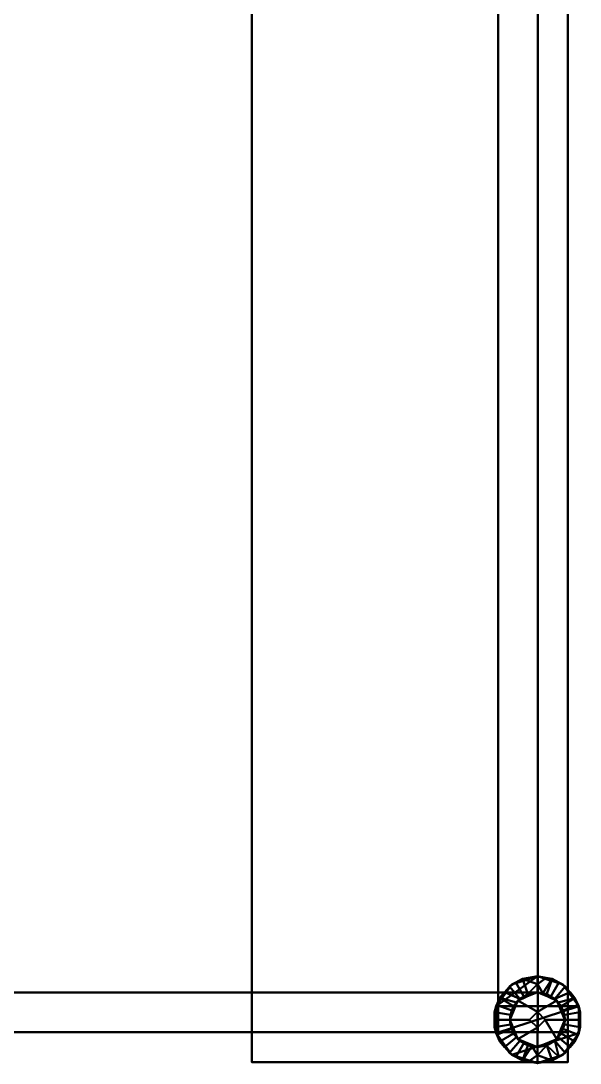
# Model space of a CAD drawing. Header units: millimetres. Extents: x -669 to 1360, y -1670 to 355.
# Drawn here: x 1004 to 1358, y -1670 to -1010 of the extents above; entities that cross this region are included whole.
import ezdxf

# ---------------------------------------------------------------- set-up
doc = ezdxf.new("R2010")
doc.units = ezdxf.units.MM
doc.layers.add('I-FURN', color=7, linetype='Continuous', lineweight=40)

msp = doc.modelspace()

# ---------------------------------------------------------------- meshes
at = {"layer": 'I-FURN', "color": 251, "true_color": 0x525051}
mesh = msp.add_polyface(dxfattribs=at)
corners = [(1331, -1650, 495.35), (1331, -1650, 981), (1331, 350, 981), (1331, 350, 495.35)]
mesh.append_faces([[corners[k] for k in face] for face in [(2, 3, 0, 1)]], dxfattribs={"color": 251})
mesh = msp.add_polyface(dxfattribs=at)
corners = [(1350, -1650, 981), (1350, 350, 981), (1331, 350, 981), (1331, -1650, 981)]
mesh.append_faces([[corners[k] for k in face] for face in [(0, 1, 2, 3)]], dxfattribs={"color": 251})
mesh = msp.add_polyface(dxfattribs=at)
corners = [(1350, 350, 495.35), (1350, -1650, 495.35), (1331, -1650, 495.35), (1331, 350, 495.35)]
mesh.append_faces([[corners[k] for k in face] for face in [(0, 1, 2, 3)]], dxfattribs={"color": 251})
mesh = msp.add_polyface(dxfattribs=at)
corners = [(1350, -1650, 495.35), (1350, 350, 495.35), (1350, 350, 981), (1350, -1650, 981)]
mesh.append_faces([[corners[k] for k in face] for face in [(2, 3, 0, 1)]], dxfattribs={"color": 251})
at = {"layer": 'I-FURN', "color": 253, "true_color": 0xc9b59b}
mesh = msp.add_polyface(dxfattribs=at)
corners = [(1306, -1650, 29.6), (1306, -1650, 700), (1306, 331, 700), (1306, 331, 29.6)]
mesh.append_faces([[corners[k] for k in face] for face in [(2, 3, 0, 1)]], dxfattribs={"color": 253})
mesh = msp.add_polyface(dxfattribs=at)
corners = [(1331, -1650, 700), (1331, 331, 700), (1306, 331, 700), (1306, -1650, 700)]
mesh.append_faces([[corners[k] for k in face] for face in [(0, 1, 2, 3)]], dxfattribs={"color": 253})
mesh = msp.add_polyface(dxfattribs=at)
corners = [(1331, 331, 29.6), (1331, -1650, 29.6), (1306, -1650, 29.6), (1306, 331, 29.6)]
mesh.append_faces([[corners[k] for k in face] for face in [(0, 1, 2, 3)]], dxfattribs={"color": 253})
mesh = msp.add_polyface(dxfattribs=at)
corners = [(1331, -1650, 29.6), (1331, 331, 29.6), (1331, 331, 700), (1331, -1650, 700)]
mesh.append_faces([[corners[k] for k in face] for face in [(2, 3, 0, 1)]], dxfattribs={"color": 253})
at = {"layer": 'I-FURN', "color": 251, "true_color": 0x525051}
mesh = msp.add_polyface(dxfattribs=at)
corners = [(1150, -1650, 1000), (1350, -1650, 1000), (1350, 150, 1000), (1150, 150, 1000)]
mesh.append_faces([[corners[k] for k in face] for face in [(3, 0, 1, 2)]], dxfattribs={"color": 251})
mesh = msp.add_polyface(dxfattribs=at)
corners = [(1150, -1650, 981), (1150, 150, 981), (1350, 150, 981), (1350, -1650, 981)]
mesh.append_faces([[corners[k] for k in face] for face in [(2, 3, 0, 1)]], dxfattribs={"color": 251})
mesh = msp.add_polyface(dxfattribs=at)
corners = [(1150, -1650, 1000), (1150, 150, 1000), (1150, 150, 981), (1150, -1650, 981)]
mesh.append_faces([[corners[k] for k in face] for face in [(0, 1, 2, 3)]], dxfattribs={"color": 251})
mesh = msp.add_polyface(dxfattribs=at)
corners = [(1350, 150, 1000), (1350, -1650, 1000), (1350, -1650, 981), (1350, 150, 981)]
mesh.append_faces([[corners[k] for k in face] for face in [(0, 1, 2, 3)]], dxfattribs={"color": 251})
at = {"layer": 'I-FURN', "color": 253, "true_color": 0xc9b59b}
mesh = msp.add_polyface(dxfattribs=at)
corners = [(650, -1650, 725), (1331, -1650, 725), (1331, -350, 725), (650, -350, 725)]
mesh.append_faces([[corners[k] for k in face] for face in [(3, 0, 1, 2)]], dxfattribs={"color": 253})
mesh = msp.add_polyface(dxfattribs=at)
corners = [(650, -1650, 700), (650, -350, 700), (1331, -350, 700), (1331, -1650, 700)]
mesh.append_faces([[corners[k] for k in face] for face in [(2, 3, 0, 1)]], dxfattribs={"color": 253})
mesh = msp.add_polyface(dxfattribs=at)
corners = [(1331, -350, 725), (1331, -1650, 725), (1331, -1650, 700), (1331, -350, 700)]
mesh.append_faces([[corners[k] for k in face] for face in [(0, 1, 2, 3)]], dxfattribs={"color": 253})
at = {"layer": 'I-FURN', "color": 250, "true_color": 0x191919}
mesh = msp.add_polyface(dxfattribs=at)
corners = [(1330.75, -1624.83, 19.92), (1330.75, -1622.3, 16.34), (1330.75, -1619.76, 12.76), (1330.75, -1617.22, 9.18), (1330.75, -1614.68, 5.6), (1321.35, -1616.34, 5.6), (1313.08, -1621.11, 5.6), (1306.94, -1628.43, 5.6), (1303.67, -1637.41, 5.6), (1303.67, -1646.96, 5.6), (1306.93, -1655.93, 5.6), (1313.07, -1663.25, 5.6), (1321.34, -1668.03, 5.6), (1330.75, -1669.68, 5.6), (1330.75, -1667.15, 9.18), (1330.75, -1664.61, 12.76), (1330.75, -1662.07, 16.34), (1330.75, -1659.53, 19.92), (1324.82, -1658.49, 19.92), (1319.6, -1655.47, 19.92), (1315.72, -1650.86, 19.92), (1313.66, -1645.2, 19.92), (1313.66, -1639.17, 19.92), (1315.73, -1633.51, 19.92), (1319.6, -1628.89, 19.92), (1324.82, -1625.88, 19.92), (1327.26, -1658.92, 19.92), (1325.21, -1668.71, 5.6), (1310.01, -1624.77, 5.6), (1317.66, -1631.2, 19.92), (1322.21, -1627.39, 19.92), (1317.21, -1618.73, 5.6), (1314.7, -1636.34, 19.92), (1305.3, -1632.92, 5.6), (1303.67, -1642.18, 5.6), (1313.66, -1642.18, 19.92), (1317.66, -1653.17, 19.92), (1310, -1659.59, 5.6), (1314.69, -1648.03, 19.92), (1305.3, -1651.44, 5.6), (1317.21, -1665.64, 5.6), (1322.21, -1656.98, 19.92)]
mesh.append_faces([[corners[k] for k in face] for face in [(5, 2, 3, 4), (26, 15, 16, 17)]], dxfattribs={"vtx0": -1, "color": 250})
mesh.append_faces([[corners[k] for k in face] for face in [(18, 12, 26)]], dxfattribs={"vtx0": -1, "vtx1": -1, "color": 250})
mesh.append_faces([[corners[k] for k in face] for face in [(5, 25, 2)]], dxfattribs={"vtx0": -1, "vtx1": -1, "vtx2": -1, "color": 250})
mesh.append_faces([[corners[k] for k in face] for face in [(35, 34, 9, 21), (37, 36, 20, 10), (6, 24, 30, 31), (8, 22, 32, 33), (25, 5, 31, 30), (10, 20, 38, 39), (23, 7, 33, 32), (40, 41, 19, 11), (11, 19, 36, 37), (22, 8, 34, 35), (39, 38, 21, 9)]], dxfattribs={"vtx0": -1, "vtx2": -1, "color": 250})
mesh.append_faces([[corners[k] for k in face] for face in [(26, 12, 27, 15)]], dxfattribs={"vtx0": -1, "vtx2": -1, "vtx3": -1, "color": 250})
mesh.append_faces([[corners[k] for k in face] for face in [(23, 29, 7), (6, 28, 24)]], dxfattribs={"vtx1": -1, "vtx2": -1, "color": 250})
mesh.append_faces([[corners[k] for k in face] for face in [(29, 24, 28, 7), (40, 12, 18, 41)]], dxfattribs={"vtx1": -1, "vtx3": -1, "color": 250})
mesh.append_faces([[corners[k] for k in face] for face in [(25, 0, 1, 2), (27, 13, 14, 15)]], dxfattribs={"vtx3": -1, "color": 250})
mesh = msp.add_polyface(dxfattribs=at)
corners = [(1330.75, -1669.68), (1330.75, -1669.68, 1.4), (1330.75, -1669.68, 2.8), (1330.75, -1669.68, 4.2), (1330.75, -1669.68, 5.6), (1321.34, -1668.03, 5.6), (1313.07, -1663.25, 5.6), (1306.93, -1655.93, 5.6), (1303.67, -1646.96, 5.6), (1303.67, -1637.41, 5.6), (1306.94, -1628.43, 5.6), (1313.08, -1621.11, 5.6), (1321.35, -1616.34, 5.6), (1330.75, -1614.68, 5.6), (1330.75, -1614.68, 4.2), (1330.75, -1614.68, 2.8), (1330.75, -1614.68, 1.4), (1330.75, -1614.68), (1314.59, -1619.94), (1304.6, -1633.69), (1304.6, -1650.68), (1314.59, -1664.43), (1322.67, -1667.06), (1325.14, -1668.7, 5.6), (1304.6, -1642.18), (1309.59, -1657.56), (1317.21, -1665.64, 5.6), (1305.3, -1651.44, 5.6), (1309.59, -1626.81), (1322.67, -1617.31), (1305.3, -1632.92, 5.6), (1317.21, -1618.73, 5.6), (1303.67, -1642.18, 5.6), (1310, -1659.59, 5.6), (1310.01, -1624.77, 5.6)]
mesh.append_faces([[corners[k] for k in face] for face in [(29, 15, 16, 17)]], dxfattribs={"vtx0": -1, "color": 250})
mesh.append_faces([[corners[k] for k in face] for face in [(18, 31, 29), (28, 34, 18), (20, 8, 24), (11, 18, 34), (21, 6, 25), (34, 28, 10), (25, 7, 20), (31, 18, 11)]], dxfattribs={"vtx0": -1, "vtx1": -1, "color": 250})
mesh.append_faces([[corners[k] for k in face] for face in [(2, 23, 22), (12, 15, 29)]], dxfattribs={"vtx0": -1, "vtx1": -1, "vtx2": -1, "color": 250})
mesh.append_faces([[corners[k] for k in face] for face in [(22, 5, 26), (10, 28, 19), (22, 23, 5)]], dxfattribs={"vtx0": -1, "vtx2": -1, "color": 250})
mesh.append_faces([[corners[k] for k in face] for face in [(20, 7, 27, 8), (24, 8, 32, 9), (19, 9, 30, 10)]], dxfattribs={"vtx0": -1, "vtx3": -1, "color": 250})
mesh.append_faces([[corners[k] for k in face] for face in [(33, 7, 25, 6), (26, 6, 21), (21, 22, 26), (31, 12, 29), (19, 24, 9)]], dxfattribs={"vtx1": -1, "vtx2": -1, "color": 250})
mesh.append_faces([[corners[k] for k in face] for face in [(3, 4, 23, 2)]], dxfattribs={"vtx2": -1, "color": 250})
mesh.append_faces([[corners[k] for k in face] for face in [(22, 0, 1, 2), (12, 13, 14, 15)]], dxfattribs={"vtx3": -1, "color": 250})
mesh = msp.add_polyface(dxfattribs=at)
corners = [(1330.75, -1614.68), (1346.91, -1619.94), (1356.9, -1633.69), (1356.9, -1650.68), (1346.91, -1664.43), (1330.75, -1669.68), (1314.59, -1664.43), (1304.6, -1650.68), (1304.6, -1633.69), (1314.59, -1619.94)]
mesh.append_faces([[corners[k] for k in face] for face in [(6, 3, 4, 5)]], dxfattribs={"vtx0": -1, "color": 250})
mesh.append_faces([[corners[k] for k in face] for face in [(3, 6, 7, 2)]], dxfattribs={"vtx0": -1, "vtx2": -1, "color": 250})
mesh.append_faces([[corners[k] for k in face] for face in [(9, 0, 8)]], dxfattribs={"vtx1": -1, "color": 250})
mesh.append_faces([[corners[k] for k in face] for face in [(7, 8, 2)]], dxfattribs={"vtx1": -1, "vtx2": -1, "color": 250})
mesh.append_faces([[corners[k] for k in face] for face in [(0, 1, 2, 8)]], dxfattribs={"vtx2": -1, "vtx3": -1, "color": 250})
mesh = msp.add_polyface(dxfattribs=at)
corners = [(1330.75, -1614.68, 5.6), (1340.16, -1616.34, 5.6), (1348.43, -1621.12, 5.6), (1354.57, -1628.44, 5.6), (1357.83, -1637.41, 5.6), (1357.83, -1646.96, 5.6), (1354.56, -1655.94, 5.6), (1348.42, -1663.25, 5.6), (1340.15, -1668.03, 5.6), (1330.75, -1669.68, 5.6), (1330.75, -1669.68, 4.2), (1330.75, -1669.68, 2.8), (1330.75, -1669.68, 1.4), (1330.75, -1669.68), (1346.91, -1664.43), (1356.9, -1650.68), (1356.9, -1633.69), (1346.91, -1619.94), (1330.75, -1614.68), (1330.75, -1614.68, 1.4), (1330.75, -1614.68, 2.8), (1330.75, -1614.68, 4.2), (1338.83, -1617.31), (1336.36, -1615.67, 5.6), (1356.9, -1642.18), (1351.91, -1626.81), (1344.29, -1618.73, 5.6), (1356.2, -1632.92, 5.6), (1351.91, -1657.56), (1338.83, -1667.06), (1356.2, -1651.45, 5.6), (1344.29, -1665.64, 5.6), (1357.83, -1642.19, 5.6), (1351.5, -1624.78, 5.6), (1351.49, -1659.6, 5.6)]
mesh.append_faces([[corners[k] for k in face] for face in [(17, 2, 25), (28, 34, 14), (25, 3, 16), (7, 14, 34), (16, 4, 24), (34, 28, 6), (31, 14, 7), (14, 31, 29)]], dxfattribs={"vtx0": -1, "vtx1": -1, "color": 250})
mesh.append_faces([[corners[k] for k in face] for face in [(23, 22, 20), (8, 11, 29)]], dxfattribs={"vtx0": -1, "vtx1": -1, "vtx2": -1, "color": 250})
mesh.append_faces([[corners[k] for k in face] for face in [(22, 23, 1), (22, 1, 26), (6, 28, 15)]], dxfattribs={"vtx0": -1, "vtx2": -1, "color": 250})
mesh.append_faces([[corners[k] for k in face] for face in [(16, 3, 27, 4), (24, 4, 32, 5)]], dxfattribs={"vtx0": -1, "vtx3": -1, "color": 250})
mesh.append_faces([[corners[k] for k in face] for face in [(33, 3, 25, 2), (26, 2, 17), (17, 22, 26), (30, 6, 15, 5), (31, 8, 29), (15, 24, 5)]], dxfattribs={"vtx1": -1, "vtx2": -1, "color": 250})
mesh.append_faces([[corners[k] for k in face] for face in [(21, 0, 23, 20), (12, 13, 29, 11)]], dxfattribs={"vtx2": -1, "color": 250})
mesh.append_faces([[corners[k] for k in face] for face in [(22, 18, 19, 20), (8, 9, 10, 11)]], dxfattribs={"vtx3": -1, "color": 250})
mesh = msp.add_polyface(dxfattribs=at)
corners = [(1330.75, -1669.68, 5.6), (1340.15, -1668.03, 5.6), (1348.42, -1663.25, 5.6), (1354.56, -1655.94, 5.6), (1357.83, -1646.96, 5.6), (1357.83, -1637.41, 5.6), (1354.57, -1628.44, 5.6), (1348.43, -1621.12, 5.6), (1340.16, -1616.34, 5.6), (1330.75, -1614.68, 5.6), (1330.75, -1617.22, 9.18), (1330.75, -1619.76, 12.76), (1330.75, -1622.3, 16.34), (1330.75, -1624.83, 19.92), (1336.69, -1625.88, 19.92), (1341.9, -1628.89, 19.92), (1345.78, -1633.51, 19.92), (1347.84, -1639.17, 19.92), (1347.84, -1645.2, 19.92), (1345.77, -1650.86, 19.92), (1341.9, -1655.48, 19.92), (1336.68, -1658.49, 19.92), (1330.75, -1659.53, 19.92), (1330.75, -1662.07, 16.34), (1330.75, -1664.61, 12.76), (1330.75, -1667.15, 9.18), (1334.24, -1625.45, 19.92), (1336.29, -1615.66, 5.6), (1343.84, -1653.17, 19.92), (1351.49, -1659.6, 5.6), (1344.29, -1665.64, 5.6), (1339.29, -1656.98, 19.92), (1356.2, -1651.45, 5.6), (1346.81, -1648.03, 19.92), (1357.83, -1642.19, 5.6), (1347.84, -1642.19, 19.92), (1351.5, -1624.78, 5.6), (1343.84, -1631.2, 19.92), (1356.2, -1632.92, 5.6), (1346.81, -1636.34, 19.92), (1344.29, -1618.73, 5.6), (1339.29, -1627.39, 19.92)]
mesh.append_faces([[corners[k] for k in face] for face in [(26, 11, 12, 13)]], dxfattribs={"vtx0": -1, "color": 250})
mesh.append_faces([[corners[k] for k in face] for face in [(2, 20, 30), (30, 21, 1), (14, 8, 26)]], dxfattribs={"vtx0": -1, "vtx1": -1, "color": 250})
mesh.append_faces([[corners[k] for k in face] for face in [(21, 24, 1)]], dxfattribs={"vtx0": -1, "vtx1": -1, "vtx2": -1, "color": 250})
mesh.append_faces([[corners[k] for k in face] for face in [(36, 15, 37, 6), (6, 37, 16)]], dxfattribs={"vtx0": -1, "vtx2": -1, "color": 250})
mesh.append_faces([[corners[k] for k in face] for face in [(26, 8, 27, 11)]], dxfattribs={"vtx0": -1, "vtx2": -1, "vtx3": -1, "color": 250})
mesh.append_faces([[corners[k] for k in face] for face in [(30, 20, 31, 21)]], dxfattribs={"vtx0": -1, "vtx3": -1, "color": 250})
mesh.append_faces([[corners[k] for k in face] for face in [(36, 7, 15)]], dxfattribs={"vtx1": -1, "vtx2": -1, "color": 250})
mesh.append_faces([[corners[k] for k in face] for face in [(19, 28, 29, 3), (18, 33, 32, 4), (2, 29, 28, 20), (33, 19, 3, 32), (17, 35, 34, 5), (16, 39, 38, 6), (14, 41, 40, 8), (39, 17, 5, 38), (4, 34, 35, 18), (41, 15, 7, 40)]], dxfattribs={"vtx1": -1, "vtx3": -1, "color": 250})
mesh.append_faces([[corners[k] for k in face] for face in [(25, 0, 1, 24)]], dxfattribs={"vtx2": -1, "color": 250})
mesh.append_faces([[corners[k] for k in face] for face in [(21, 22, 23, 24), (27, 9, 10, 11)]], dxfattribs={"vtx3": -1, "color": 250})
at = {"layer": 'I-FURN', "color": 253, "true_color": 0xc9b59b}
mesh = msp.add_polyface(dxfattribs=at)
corners = [(650, -1625, 29.6), (650, -1625, 700), (1331, -1625, 700), (1331, -1625, 29.6)]
mesh.append_faces([[corners[k] for k in face] for face in [(2, 3, 0, 1)]], dxfattribs={"color": 253})
mesh = msp.add_polyface(dxfattribs=at)
corners = [(650, -1650, 700), (1331, -1650, 700), (1331, -1625, 700), (650, -1625, 700)]
mesh.append_faces([[corners[k] for k in face] for face in [(3, 0, 1, 2)]], dxfattribs={"color": 253})
mesh = msp.add_polyface(dxfattribs=at)
corners = [(1331, -1650, 29.6), (650, -1650, 29.6), (650, -1625, 29.6), (1331, -1625, 29.6)]
mesh.append_faces([[corners[k] for k in face] for face in [(0, 1, 2, 3)]], dxfattribs={"color": 253})
at = {"layer": 'I-FURN', "color": 250, "true_color": 0x191919}
mesh = msp.add_polyface(dxfattribs=at)
corners = [(1330.75, -1659.53, 19.92), (1330.75, -1659.53, 22.5), (1330.75, -1659.53, 25.07), (1330.75, -1659.53, 27.65), (1330.75, -1659.53, 30.22), (1318.48, -1654.45, 30.22), (1313.4, -1642.18, 30.22), (1318.48, -1629.92, 30.22), (1330.75, -1624.83, 30.22), (1330.75, -1624.83, 27.65), (1330.75, -1624.83, 25.07), (1330.75, -1624.83, 22.5), (1330.75, -1624.83, 19.92), (1324.82, -1625.88, 19.92), (1319.6, -1628.89, 19.92), (1315.73, -1633.51, 19.92), (1313.66, -1639.17, 19.92), (1313.66, -1645.2, 19.92), (1315.72, -1650.86, 19.92), (1319.6, -1655.47, 19.92), (1324.82, -1658.49, 19.92), (1324.62, -1656.99, 30.22), (1315.94, -1648.32, 30.22), (1315.94, -1636.05, 30.22), (1324.62, -1627.38, 30.22), (1328.34, -1658.54, 30.22), (1328.34, -1625.83, 30.22), (1328.13, -1659.07, 19.92), (1317.66, -1653.17, 19.92), (1321.55, -1655.72, 30.22), (1314.69, -1648.03, 19.92), (1317.21, -1632.98, 30.22), (1314.7, -1636.34, 19.92), (1322.21, -1627.39, 19.92), (1313.66, -1642.18, 19.92), (1317.21, -1651.39, 30.22), (1322.21, -1656.98, 19.92), (1317.66, -1631.2, 19.92), (1321.55, -1628.65, 30.22), (1314.67, -1639.12, 30.22), (1314.67, -1645.25, 30.22)]
mesh.append_faces([[corners[k] for k in face] for face in [(25, 2, 3, 4), (13, 10, 11, 12)]], dxfattribs={"vtx0": -1, "color": 250})
mesh.append_faces([[corners[k] for k in face] for face in [(23, 32, 39), (20, 21, 36), (29, 36, 21), (35, 28, 5), (36, 29, 19), (32, 23, 15), (5, 19, 29), (33, 24, 13), (31, 15, 23), (21, 20, 25), (40, 30, 22), (26, 13, 24), (28, 35, 18), (30, 40, 17), (18, 22, 30), (16, 39, 32), (7, 37, 31)]], dxfattribs={"vtx0": -1, "vtx1": -1, "color": 250})
mesh.append_faces([[corners[k] for k in face] for face in [(2, 25, 27), (10, 13, 26)]], dxfattribs={"vtx0": -1, "vtx1": -1, "vtx2": -1, "color": 250})
mesh.append_faces([[corners[k] for k in face] for face in [(16, 6, 39), (7, 14, 37), (14, 7, 38), (38, 33, 14)]], dxfattribs={"vtx0": -1, "vtx2": -1, "color": 250})
mesh.append_faces([[corners[k] for k in face] for face in [(6, 16, 34, 17)]], dxfattribs={"vtx0": -1, "vtx3": -1, "color": 250})
mesh.append_faces([[corners[k] for k in face] for face in [(1, 2, 27, 0)]], dxfattribs={"vtx1": -1, "color": 250})
mesh.append_faces([[corners[k] for k in face] for face in [(28, 19, 5), (38, 24, 33), (20, 27, 25), (37, 15, 31), (35, 22, 18), (40, 6, 17)]], dxfattribs={"vtx1": -1, "vtx2": -1, "color": 250})
mesh.append_faces([[corners[k] for k in face] for face in [(26, 8, 9, 10)]], dxfattribs={"vtx3": -1, "color": 250})
mesh = msp.add_polyface(dxfattribs=at)
corners = [(1330.75, -1659.53, 30.22), (1343.02, -1654.45, 30.22), (1348.1, -1642.18, 30.22), (1343.02, -1629.92, 30.22), (1330.75, -1624.83, 30.22), (1318.48, -1629.92, 30.22), (1313.4, -1642.18, 30.22), (1318.48, -1654.45, 30.22), (1330.75, -1647.18, 30.22), (1325.75, -1642.18, 30.22), (1330.75, -1637.18, 30.22), (1335.75, -1642.18, 30.22)]
mesh.append_faces([[corners[k] for k in face] for face in [(0, 8, 7)]], dxfattribs={"vtx0": -1, "vtx1": -1, "color": 250})
mesh.append_faces([[corners[k] for k in face] for face in [(3, 10, 11, 2), (1, 11, 8, 0), (7, 8, 9, 6)]], dxfattribs={"vtx0": -1, "vtx2": -1, "color": 250})
mesh.append_faces([[corners[k] for k in face] for face in [(10, 3, 4, 5)]], dxfattribs={"vtx0": -1, "vtx3": -1, "color": 250})
mesh.append_faces([[corners[k] for k in face] for face in [(1, 2, 11)]], dxfattribs={"vtx1": -1, "vtx2": -1, "color": 250})
mesh.append_faces([[corners[k] for k in face] for face in [(9, 10, 5, 6)]], dxfattribs={"vtx1": -1, "vtx3": -1, "color": 250})
mesh = msp.add_polyface(dxfattribs=at)
corners = [(1330.75, -1624.83, 30.22), (1343.02, -1629.92, 30.22), (1348.1, -1642.18, 30.22), (1343.02, -1654.45, 30.22), (1330.75, -1659.53, 30.22), (1330.75, -1659.53, 27.65), (1330.75, -1659.53, 25.07), (1330.75, -1659.53, 22.5), (1330.75, -1659.53, 19.92), (1336.68, -1658.49, 19.92), (1341.9, -1655.48, 19.92), (1345.77, -1650.86, 19.92), (1347.84, -1645.2, 19.92), (1347.84, -1639.17, 19.92), (1345.78, -1633.51, 19.92), (1341.9, -1628.89, 19.92), (1336.69, -1625.88, 19.92), (1330.75, -1624.83, 19.92), (1330.75, -1624.83, 22.5), (1330.75, -1624.83, 25.07), (1330.75, -1624.83, 27.65), (1336.88, -1627.38, 30.22), (1345.56, -1636.05, 30.22), (1345.56, -1648.32, 30.22), (1336.88, -1656.99, 30.22), (1333.16, -1625.83, 30.22), (1333.16, -1658.54, 30.22), (1333.37, -1625.3, 19.92), (1343.84, -1631.2, 19.92), (1339.95, -1628.65, 30.22), (1346.83, -1639.12, 30.22), (1346.81, -1648.03, 19.92), (1339.29, -1656.98, 19.92), (1343.84, -1653.17, 19.92), (1347.84, -1642.19, 19.92), (1344.29, -1632.98, 30.22), (1339.29, -1627.39, 19.92), (1346.81, -1636.34, 19.92), (1339.95, -1655.72, 30.22), (1344.29, -1651.39, 30.22), (1346.83, -1645.25, 30.22)]
mesh.append_faces([[corners[k] for k in face] for face in [(25, 19, 20, 0)]], dxfattribs={"vtx0": -1, "color": 250})
mesh.append_faces([[corners[k] for k in face] for face in [(16, 21, 36), (1, 15, 29), (29, 36, 21), (3, 33, 39), (11, 39, 33), (32, 24, 9), (28, 35, 14), (33, 3, 10), (21, 16, 25), (37, 30, 13), (36, 29, 15), (12, 40, 31), (23, 31, 40)]], dxfattribs={"vtx0": -1, "vtx1": -1, "color": 250})
mesh.append_faces([[corners[k] for k in face] for face in [(19, 25, 27), (9, 26, 6)]], dxfattribs={"vtx0": -1, "vtx1": -1, "vtx2": -1, "color": 250})
mesh.append_faces([[corners[k] for k in face] for face in [(14, 35, 22), (12, 2, 40), (11, 23, 39), (10, 3, 38), (13, 30, 2), (23, 11, 31), (28, 1, 35)]], dxfattribs={"vtx0": -1, "vtx2": -1, "color": 250})
mesh.append_faces([[corners[k] for k in face] for face in [(2, 12, 34, 13)]], dxfattribs={"vtx0": -1, "vtx3": -1, "color": 250})
mesh.append_faces([[corners[k] for k in face] for face in [(18, 19, 27, 17)]], dxfattribs={"vtx1": -1, "color": 250})
mesh.append_faces([[corners[k] for k in face] for face in [(22, 30, 37), (28, 15, 1), (37, 14, 22), (38, 24, 32), (32, 10, 38), (24, 26, 9), (16, 27, 25)]], dxfattribs={"vtx1": -1, "vtx2": -1, "color": 250})
mesh.append_faces([[corners[k] for k in face] for face in [(7, 8, 9, 6)]], dxfattribs={"vtx2": -1, "color": 250})
mesh.append_faces([[corners[k] for k in face] for face in [(26, 4, 5, 6)]], dxfattribs={"vtx3": -1, "color": 250})
at = {"layer": 'I-FURN', "color": 253, "true_color": 0xc9b59b}
mesh = msp.add_polyface(dxfattribs=at)
corners = [(1331, -1650, 700), (1331, -1650, 29.6), (1331, -1625, 29.6), (1331, -1625, 700)]
mesh.append_faces([[corners[k] for k in face] for face in [(0, 1, 2, 3)]], dxfattribs={"color": 253})
at = {"layer": 'I-FURN', "color": 250, "true_color": 0x191919}
mesh = msp.add_polyface(dxfattribs=at)
corners = [(1330.75, -1637.18, 35), (1330.75, -1637.18, 33.81), (1330.75, -1637.18, 32.61), (1330.75, -1637.18, 31.42), (1330.75, -1637.18, 30.22), (1325.75, -1642.18, 30.22), (1330.75, -1647.18, 30.22), (1330.75, -1647.18, 31.42), (1330.75, -1647.18, 32.61), (1330.75, -1647.18, 33.81), (1330.75, -1647.18, 35), (1325.75, -1642.18, 35)]
mesh.append_faces([[corners[k] for k in face] for face in [(2, 5, 8), (8, 11, 2)]], dxfattribs={"vtx0": -1, "vtx1": -1, "vtx2": -1, "color": 250})
mesh.append_faces([[corners[k] for k in face] for face in [(1, 2, 11, 0)]], dxfattribs={"vtx1": -1, "color": 250})
mesh.append_faces([[corners[k] for k in face] for face in [(3, 4, 5, 2), (9, 10, 11, 8)]], dxfattribs={"vtx2": -1, "color": 250})
mesh.append_faces([[corners[k] for k in face] for face in [(5, 6, 7, 8)]], dxfattribs={"vtx3": -1, "color": 250})
mesh = msp.add_polyface(dxfattribs=at)
corners = [(1330.75, -1637.28, 50.22), (1330.75, -1637.28, 46.42), (1330.75, -1637.28, 42.61), (1330.75, -1637.28, 38.81), (1330.75, -1637.28, 35), (1325.85, -1642.18, 35), (1330.75, -1647.08, 35), (1330.75, -1647.08, 38.81), (1330.75, -1647.08, 42.61), (1330.75, -1647.08, 46.42), (1330.75, -1647.08, 50.22), (1325.85, -1642.18, 50.22)]
mesh.append_faces([[corners[k] for k in face] for face in [(8, 11, 5)]], dxfattribs={"vtx0": -1, "vtx1": -1, "vtx2": -1, "color": 250})
mesh.append_faces([[corners[k] for k in face] for face in [(11, 1, 2, 5)]], dxfattribs={"vtx0": -1, "vtx2": -1, "vtx3": -1, "color": 250})
mesh.append_faces([[corners[k] for k in face] for face in [(3, 4, 5, 2), (11, 0, 1), (9, 10, 11, 8)]], dxfattribs={"vtx2": -1, "color": 250})
mesh.append_faces([[corners[k] for k in face] for face in [(5, 6, 7, 8)]], dxfattribs={"vtx3": -1, "color": 250})
mesh = msp.add_polyface(dxfattribs=at)
corners = [(1330.75, -1647.08, 50.22), (1335.65, -1642.18, 50.22), (1330.75, -1637.28, 50.22), (1325.85, -1642.18, 50.22)]
mesh.append_faces([[corners[k] for k in face] for face in [(0, 1, 2, 3)]], dxfattribs={"color": 250})
mesh = msp.add_polyface(dxfattribs=at)
corners = [(1330.75, -1647.18, 30.22), (1335.75, -1642.18, 30.22), (1330.75, -1637.18, 30.22), (1330.75, -1637.18, 31.42), (1330.75, -1637.18, 32.61), (1330.75, -1637.18, 33.81), (1330.75, -1637.18, 35), (1335.75, -1642.18, 35), (1330.75, -1647.18, 35), (1330.75, -1647.18, 33.81), (1330.75, -1647.18, 32.61), (1330.75, -1647.18, 31.42)]
mesh.append_faces([[corners[k] for k in face] for face in [(1, 10, 11, 0), (7, 4, 5, 6)]], dxfattribs={"vtx0": -1, "color": 250})
mesh.append_faces([[corners[k] for k in face] for face in [(7, 10, 4), (1, 4, 10)]], dxfattribs={"vtx0": -1, "vtx1": -1, "vtx2": -1, "color": 250})
mesh.append_faces([[corners[k] for k in face] for face in [(7, 8, 9, 10), (1, 2, 3, 4)]], dxfattribs={"vtx3": -1, "color": 250})
mesh = msp.add_polyface(dxfattribs=at)
corners = [(1330.75, -1647.08, 35), (1335.65, -1642.18, 35), (1330.75, -1637.28, 35), (1330.75, -1637.28, 38.81), (1330.75, -1637.28, 42.61), (1330.75, -1637.28, 46.42), (1330.75, -1637.28, 50.22), (1335.65, -1642.18, 50.22), (1330.75, -1647.08, 50.22), (1330.75, -1647.08, 46.42), (1330.75, -1647.08, 42.61), (1330.75, -1647.08, 38.81)]
mesh.append_faces([[corners[k] for k in face] for face in [(1, 10, 11, 0)]], dxfattribs={"vtx0": -1, "color": 250})
mesh.append_faces([[corners[k] for k in face] for face in [(7, 10, 1)]], dxfattribs={"vtx0": -1, "vtx1": -1, "vtx2": -1, "color": 250})
mesh.append_faces([[corners[k] for k in face] for face in [(7, 1, 4, 5)]], dxfattribs={"vtx0": -1, "vtx1": -1, "vtx3": -1, "color": 250})
mesh.append_faces([[corners[k] for k in face] for face in [(6, 7, 5)]], dxfattribs={"vtx1": -1, "color": 250})
mesh.append_faces([[corners[k] for k in face] for face in [(7, 8, 9, 10), (1, 2, 3, 4)]], dxfattribs={"vtx3": -1, "color": 250})
at = {"layer": 'I-FURN', "color": 253, "true_color": 0xc9b59b}
mesh = msp.add_polyface(dxfattribs=at)
corners = [(650, -1650, 29.6), (1331, -1650, 29.6), (1331, -1650, 700), (650, -1650, 700)]
mesh.append_faces([[corners[k] for k in face] for face in [(2, 3, 0, 1)]], dxfattribs={"color": 253})
mesh = msp.add_polyface(dxfattribs=at)
corners = [(1331, -1650, 725), (650, -1650, 725), (650, -1650, 700), (1331, -1650, 700)]
mesh.append_faces([[corners[k] for k in face] for face in [(0, 1, 2, 3)]], dxfattribs={"color": 253})
at = {"layer": 'I-FURN', "color": 251, "true_color": 0x525051}
mesh = msp.add_polyface(dxfattribs=at)
corners = [(1350, -1650, 1000), (1150, -1650, 1000), (1150, -1650, 981), (1350, -1650, 981)]
mesh.append_faces([[corners[k] for k in face] for face in [(3, 0, 1, 2)]], dxfattribs={"color": 251})
mesh = msp.add_polyface(dxfattribs=at)
corners = [(1350, -1650, 1000), (1350, -1650, 495.35), (1150, -1650, 495.35), (1150, -1650, 1000)]
mesh.append_faces([[corners[k] for k in face] for face in [(2, 3, 0, 1)]], dxfattribs={"color": 251})
mesh = msp.add_polyface(dxfattribs=at)
corners = [(1350, -1669, 495.35), (1150, -1669, 495.35), (1150, -1650, 495.35), (1350, -1650, 495.35)]
mesh.append_faces([[corners[k] for k in face] for face in [(0, 1, 2, 3)]], dxfattribs={"color": 251})
mesh = msp.add_polyface(dxfattribs=at)
corners = [(1150, -1669, 495.35), (1150, -1669, 1000), (1150, -1650, 1000), (1150, -1650, 495.35)]
mesh.append_faces([[corners[k] for k in face] for face in [(0, 1, 2, 3)]], dxfattribs={"color": 251})
mesh = msp.add_polyface(dxfattribs=at)
corners = [(1150, -1669, 1000), (1350, -1669, 1000), (1350, -1650, 1000), (1150, -1650, 1000)]
mesh.append_faces([[corners[k] for k in face] for face in [(3, 0, 1, 2)]], dxfattribs={"color": 251})
at = {"layer": 'I-FURN', "color": 253, "true_color": 0xc9b59b}
mesh = msp.add_polyface(dxfattribs=at)
corners = [(1331, -1650, 29.6), (1331, -1650, 700), (1306, -1650, 700), (1306, -1650, 29.6)]
mesh.append_faces([[corners[k] for k in face] for face in [(0, 1, 2, 3)]], dxfattribs={"color": 253})
at = {"layer": 'I-FURN', "color": 251, "true_color": 0x525051}
mesh = msp.add_polyface(dxfattribs=at)
corners = [(1350, -1650, 495.35), (1350, -1650, 981), (1331, -1650, 981), (1331, -1650, 495.35)]
mesh.append_faces([[corners[k] for k in face] for face in [(0, 1, 2, 3)]], dxfattribs={"color": 251})
mesh = msp.add_polyface(dxfattribs=at)
corners = [(1350, -1669, 1000), (1350, -1669, 495.35), (1350, -1650, 495.35), (1350, -1650, 1000)]
mesh.append_faces([[corners[k] for k in face] for face in [(0, 1, 2, 3)]], dxfattribs={"color": 251})
mesh = msp.add_polyface(dxfattribs=at)
corners = [(1350, -1669, 1000), (1150, -1669, 1000), (1150, -1669, 495.35), (1350, -1669, 495.35)]
mesh.append_faces([[corners[k] for k in face] for face in [(3, 0, 1, 2)]], dxfattribs={"color": 251})

doc.saveas('drawing.dxf')
